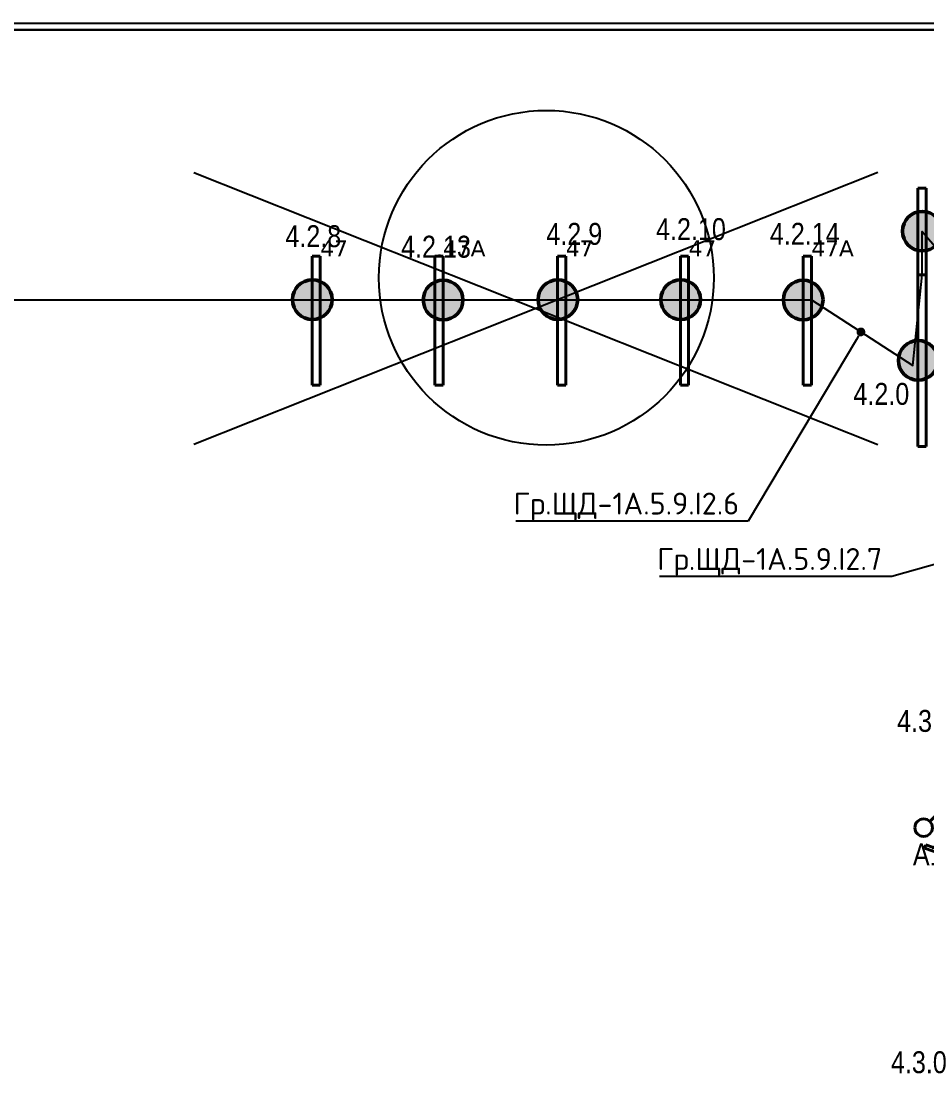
# Model space of a CAD drawing. Header units: millimetres. Extents: x -243740 to 150609, y -473655 to -165121.
# Drawn here: x -123053 to -112734, y -396236 to -383964 of the extents above; entities that cross this region are included whole.
import ezdxf
from ezdxf import colors
from ezdxf.entities.mleader import LeaderData, LeaderLine
from ezdxf.enums import TextEntityAlignment as Align
from ezdxf.math import Vec2, Vec3

# ---------------------------------------------------------------- set-up
doc = ezdxf.new("R2010")
doc.units = ezdxf.units.MM
for name, color, linetype in [('_HMI', 6, 'Continuous'), ('_Гр.ЩД-1А.5.9.I1.6', 6, 'Continuous'), ('_Гр.ЩД-1А.5.9.I1.7', 6, 'Continuous'), ('_Гр.ЩД-1А.5.9.I1.8', 6, 'Continuous'), ('_Гр.ЩД-1А.5.9.I2.6', 6, 'Continuous'), ('_Гр.ЩД-1А.5.9.I2.7', 6, 'Continuous'), ('_Гр.ЩД-1А.5.9.I2.8', 6, 'Continuous')]:
    doc.layers.add(name, color=color, linetype=linetype)
for name, color, linetype, lineweight in [('_освещение_dali', 3, 'Continuous', 50), ('DLX_FL2_LUM 13', 5, 'Continuous', 40), ('DLX_FL2_LUM 18', 5, 'Continuous', 40), ('DLX_FL2_LUM 20', 5, 'Continuous', 40), ('DLX_FL2_LUM 26', 5, 'Continuous', 40), ('Освещение', 5, 'Continuous', 30), ('ЭТО быт', 5, 'Continuous', 40)]:
    doc.layers.add(name, color=color, linetype=linetype, lineweight=lineweight)
doc.layers.add('DLX_FL2_LUM 22', color=7, linetype='Continuous', lineweight=40, true_color=0xf91b06)
doc.styles.add('Arial Narrow_6', font='ARIALN.TTF', dxfattribs={"height": 193.245432})
doc.styles.add('ISOCPEUR', font='isocpeur.ttf')
doc.styles.get("Standard").update_dxf_attribs({"font": 'ARIALN.TTF'})
doc.styles.add('TableTextStyle', font='')
doc.styles.get('TableTextStyle').set_extended_font_data('VERDANA.TTF')
doc.linetypes.add('Truba', pattern='A,3e-05,[4,MSH_7,S=1,R=0,X=0,Y=0],-3.022072', length=3.022102)

# ---------------------------------------------------------------- blocks, each defined once
blk = doc.blocks.new('Vkl-02')
for p, q in [((0.5, 0.87), (2.5, 4.33)), ((2.5, 4.33), (3.37, 3.83))]:
    blk.add_line(p, q)
blk.add_circle((0, 0), 1)
blk = doc.blocks.new('A$Caabd1818')
at = {"layer": 'DLX_FL2_LUM 13'}
for points in [[(-123710, 9411, 0), (-123710, 10881, 0)], [(-123710, 10881, 0), (-123710, 10881, 0)], [(-123710, 10881, 0), (-123710, 9411, 0)], [(-123710, 10881, 0), (-123616, 10881, 0)], [(-123616, 10881, 0), (-123710, 10881, 0)], [(-123710, 10881, 0), (-123710, 10881, 0)], [(-123710, 10881, 0), (-123710, 9411, 0)], [(-123616, 10881, 0), (-123710, 10881, 0)], [(-123710, 9411, 0), (-123710, 10881, 0)], [(-123710, 10881, 0), (-123616, 10881, 0)], [(-123616, 10881, 0), (-123616, 9411, 0)], [(-123616, 9411, 0), (-123616, 10881, 0)], [(-123616, 10881, 0), (-123616, 10881, 0)], [(-123616, 10881, 0), (-123616, 10881, 0)], [(-123616, 9411, 0), (-123616, 10881, 0)], [(-123616, 10881, 0), (-123616, 9411, 0)], [(-120910, 9411, 0), (-120910, 10881, 0)], [(-120910, 10881, 0), (-120910, 10881, 0)], [(-120910, 10881, 0), (-120910, 9411, 0)], [(-120910, 10881, 0), (-120816, 10881, 0)], [(-120816, 10881, 0), (-120910, 10881, 0)], [(-120910, 10881, 0), (-120910, 10881, 0)], [(-120910, 10881, 0), (-120910, 9411, 0)], [(-120816, 10881, 0), (-120910, 10881, 0)], [(-120910, 9411, 0), (-120910, 10881, 0)], [(-120910, 10881, 0), (-120816, 10881, 0)], [(-120816, 10881, 0), (-120816, 9411, 0)], [(-120816, 9411, 0), (-120816, 10881, 0)], [(-120816, 10881, 0), (-120816, 10881, 0)], [(-120816, 10881, 0), (-120816, 10881, 0)], [(-120816, 9411, 0), (-120816, 10881, 0)], [(-120816, 10881, 0), (-120816, 9411, 0)], [(-119510, 9411, 0), (-119510, 10881, 0)], [(-119510, 10881, 0), (-119510, 10881, 0)], [(-119510, 10881, 0), (-119510, 9411, 0)], [(-119510, 10881, 0), (-119416, 10881, 0)], [(-119416, 10881, 0), (-119510, 10881, 0)], [(-119510, 10881, 0), (-119510, 10881, 0)], [(-119510, 10881, 0), (-119510, 9411, 0)], [(-119416, 10881, 0), (-119510, 10881, 0)], [(-119510, 9411, 0), (-119510, 10881, 0)], [(-119510, 10881, 0), (-119416, 10881, 0)], [(-119416, 10881, 0), (-119416, 9411, 0)], [(-119416, 9411, 0), (-119416, 10881, 0)], [(-119416, 10881, 0), (-119416, 10881, 0)], [(-119416, 10881, 0), (-119416, 10881, 0)], [(-119416, 9411, 0), (-119416, 10881, 0)], [(-119416, 10881, 0), (-119416, 9411, 0)], [(-123616, 9411, 0), (-123710, 9411, 0)], [(-123710, 9411, 0), (-123710, 9411, 0)], [(-123710, 9411, 0), (-123616, 9411, 0)], [(-123710, 9411, 0), (-123710, 9411, 0)], [(-123710, 9411, 0), (-123616, 9411, 0)], [(-123616, 9411, 0), (-123710, 9411, 0)], [(-123616, 9411, 0), (-123616, 9411, 0)], [(-123616, 9411, 0), (-123616, 9411, 0)], [(-120816, 9411, 0), (-120910, 9411, 0)], [(-120910, 9411, 0), (-120910, 9411, 0)], [(-120910, 9411, 0), (-120816, 9411, 0)], [(-120910, 9411, 0), (-120910, 9411, 0)], [(-120910, 9411, 0), (-120816, 9411, 0)], [(-120816, 9411, 0), (-120910, 9411, 0)], [(-120816, 9411, 0), (-120816, 9411, 0)], [(-120816, 9411, 0), (-120816, 9411, 0)], [(-119416, 9411, 0), (-119510, 9411, 0)], [(-119510, 9411, 0), (-119510, 9411, 0)], [(-119510, 9411, 0), (-119416, 9411, 0)], [(-119510, 9411, 0), (-119510, 9411, 0)], [(-119510, 9411, 0), (-119416, 9411, 0)], [(-119416, 9411, 0), (-119510, 9411, 0)], [(-119416, 9411, 0), (-119416, 9411, 0)], [(-119416, 9411, 0), (-119416, 9411, 0)]]:
    blk.add_polyline3d(points, dxfattribs=at)
at = {"layer": 'DLX_FL2_LUM 18'}
for points in [[(-116801, 8710, 0), (-116801, 10668, 0)], [(-116801, 10668, 0), (-116801, 10668, 0)], [(-116801, 10668, 0), (-116801, 8710, 0)], [(-116801, 10668, 0), (-116707, 10668, 0)], [(-116707, 10668, 0), (-116801, 10668, 0)], [(-116801, 10668, 0), (-116801, 10668, 0)], [(-116801, 10668, 0), (-116801, 8710, 0)], [(-116707, 10668, 0), (-116801, 10668, 0)], [(-116801, 8710, 0), (-116801, 10668, 0)], [(-116801, 10668, 0), (-116707, 10668, 0)], [(-116707, 10668, 0), (-116707, 8710, 0)], [(-116707, 8710, 0), (-116707, 10668, 0)], [(-116707, 10668, 0), (-116707, 10668, 0)], [(-116707, 10668, 0), (-116707, 10668, 0)], [(-116707, 8710, 0), (-116707, 10668, 0)], [(-116707, 10668, 0), (-116707, 8710, 0)], [(-116707, 8710, 0), (-116801, 8710, 0)], [(-116801, 8710, 0), (-116801, 8710, 0)], [(-116801, 8710, 0), (-116707, 8710, 0)], [(-116801, 8710, 0), (-116801, 8710, 0)], [(-116801, 8710, 0), (-116707, 8710, 0)], [(-116707, 8710, 0), (-116801, 8710, 0)], [(-116707, 8710, 0), (-116707, 8710, 0)], [(-116707, 8710, 0), (-116707, 8710, 0)]]:
    blk.add_polyline3d(points, dxfattribs=at)
at = {"layer": 'DLX_FL2_LUM 20'}
for points in [[(-116801, 10668, 0), (-116801, 11658, 0)], [(-116801, 11658, 0), (-116801, 11658, 0)], [(-116801, 11658, 0), (-116801, 10668, 0)], [(-116801, 11658, 0), (-116707, 11658, 0)], [(-116707, 11658, 0), (-116801, 11658, 0)], [(-116801, 11658, 0), (-116801, 11658, 0)], [(-116801, 11658, 0), (-116801, 10668, 0)], [(-116707, 11658, 0), (-116801, 11658, 0)], [(-116801, 10668, 0), (-116801, 11658, 0)], [(-116801, 11658, 0), (-116707, 11658, 0)], [(-116707, 11658, 0), (-116707, 10668, 0)], [(-116707, 10668, 0), (-116707, 11658, 0)], [(-116707, 11658, 0), (-116707, 11658, 0)], [(-116707, 11658, 0), (-116707, 11658, 0)], [(-116707, 10668, 0), (-116707, 11658, 0)], [(-116707, 11658, 0), (-116707, 10668, 0)], [(-116707, 10668, 0), (-116801, 10668, 0)], [(-116801, 10668, 0), (-116801, 10668, 0)], [(-116801, 10668, 0), (-116707, 10668, 0)], [(-116801, 10668, 0), (-116801, 10668, 0)], [(-116801, 10668, 0), (-116707, 10668, 0)], [(-116707, 10668, 0), (-116801, 10668, 0)], [(-116707, 10668, 0), (-116707, 10668, 0)], [(-116707, 10668, 0), (-116707, 10668, 0)]]:
    blk.add_polyline3d(points, dxfattribs=at)
at = {"layer": 'DLX_FL2_LUM 22'}
for points in [[(-122310, 9411, 0), (-122310, 10881, 0)], [(-122310, 10881, 0), (-122310, 10881, 0)], [(-122310, 10881, 0), (-122310, 9411, 0)], [(-122310, 10881, 0), (-122216, 10881, 0)], [(-122216, 10881, 0), (-122310, 10881, 0)], [(-122310, 10881, 0), (-122310, 10881, 0)], [(-122310, 10881, 0), (-122310, 9411, 0)], [(-122216, 10881, 0), (-122310, 10881, 0)], [(-122310, 9411, 0), (-122310, 10881, 0)], [(-122310, 10881, 0), (-122216, 10881, 0)], [(-122216, 10881, 0), (-122216, 9411, 0)], [(-122216, 9411, 0), (-122216, 10881, 0)], [(-122216, 10881, 0), (-122216, 10881, 0)], [(-122216, 10881, 0), (-122216, 10881, 0)], [(-122216, 9411, 0), (-122216, 10881, 0)], [(-122216, 10881, 0), (-122216, 9411, 0)], [(-118110, 9411, 0), (-118110, 10881, 0)], [(-118110, 10881, 0), (-118110, 10881, 0)], [(-118110, 10881, 0), (-118110, 9411, 0)], [(-118110, 10881, 0), (-118016, 10881, 0)], [(-118016, 10881, 0), (-118110, 10881, 0)], [(-118110, 10881, 0), (-118110, 10881, 0)], [(-118110, 10881, 0), (-118110, 9411, 0)], [(-118016, 10881, 0), (-118110, 10881, 0)], [(-118110, 9411, 0), (-118110, 10881, 0)], [(-118110, 10881, 0), (-118016, 10881, 0)], [(-118016, 10881, 0), (-118016, 9411, 0)], [(-118016, 9411, 0), (-118016, 10881, 0)], [(-118016, 10881, 0), (-118016, 10881, 0)], [(-118016, 10881, 0), (-118016, 10881, 0)], [(-118016, 9411, 0), (-118016, 10881, 0)], [(-118016, 10881, 0), (-118016, 9411, 0)], [(-122216, 9411, 0), (-122310, 9411, 0)], [(-122310, 9411, 0), (-122310, 9411, 0)], [(-122310, 9411, 0), (-122216, 9411, 0)], [(-122310, 9411, 0), (-122310, 9411, 0)], [(-122310, 9411, 0), (-122216, 9411, 0)], [(-122216, 9411, 0), (-122310, 9411, 0)], [(-122216, 9411, 0), (-122216, 9411, 0)], [(-122216, 9411, 0), (-122216, 9411, 0)], [(-118016, 9411, 0), (-118110, 9411, 0)], [(-118110, 9411, 0), (-118110, 9411, 0)], [(-118110, 9411, 0), (-118016, 9411, 0)], [(-118110, 9411, 0), (-118110, 9411, 0)], [(-118110, 9411, 0), (-118016, 9411, 0)], [(-118016, 9411, 0), (-118110, 9411, 0)], [(-118016, 9411, 0), (-118016, 9411, 0)], [(-118016, 9411, 0), (-118016, 9411, 0)]]:
    blk.add_polyline3d(points, dxfattribs=at)
at = {"layer": 'DLX_FL2_LUM 26'}
for points in [[(-116725, 4130, 0), (-116713, 4166, 0)], [(-116713, 4166, 0), (-116725, 4130, 0)], [(-116713, 4166, 0), (-116725, 4130, 0)], [(-116725, 4130, 0), (-116713, 4166, 0)], [(-115580, 3729, 0), (-116725, 4130, 0)], [(-116725, 4130, 0), (-116725, 4130, 0)], [(-116725, 4130, 0), (-115580, 3729, 0)], [(-116725, 4130, 0), (-116725, 4130, 0)], [(-116725, 4130, 0), (-115580, 3729, 0)], [(-115580, 3729, 0), (-116725, 4130, 0)], [(-116713, 4166, 0), (-115567, 3765, 0)], [(-115567, 3765, 0), (-116713, 4166, 0)], [(-116713, 4166, 0), (-116713, 4166, 0)], [(-116713, 4166, 0), (-116713, 4166, 0)], [(-115567, 3765, 0), (-116713, 4166, 0)], [(-116713, 4166, 0), (-115567, 3765, 0)]]:
    blk.add_polyline3d(points, dxfattribs=at)
at = {"layer": 'ЭТО быт', "xscale": -100, "yscale": 99.99999999999999, "zscale": 10, "rotation": 284.5846962841915}
blk.add_blockref('Vkl-02', (-116737, 4363), dxfattribs=at)
at = {"layer": 'Освещение', "lineweight": 40, "style": 'Arial Narrow_6'}
blk.add_text('А13.1', height=250, dxfattribs=at).set_placement((-116859, 3933))
blk = doc.blocks.new('_Dot')
at = {"color": 0, "linetype": 'ByBlock', "lineweight": -2}
blk.add_line((-0.5, 0), (-1, 0), dxfattribs=at)
at = {"color": 0, "linetype": 'ByBlock', "const_width": 0.5}
blk.add_lwpolyline([(-0.25, 0, 1), (0.25, 0, 1)], format="xyb", close=True, dxfattribs=at)
blk = doc.blocks.new('A$Cab2378fa')
at = {"lineweight": 25}
h = blk.add_hatch(color=0, dxfattribs=at)
h.paths.add_polyline_path([(162, -157, 0.442338), (148, 178), (0, 0)])
h.paths.add_polyline_path([(-142, -170), (0, 0), (-163, 158, 0.430096)])
at = {"lineweight": 25, "true_color": 0xfff5f5}
h = blk.add_hatch(color=7, dxfattribs=at)
h.dxf.hatch_style = 1
h.paths.add_polyline_path([(0, 0), (-142, -170, 0.174923), (3, -222, 0.197808), (162, -157)])
h.paths.add_polyline_path([(-163, 158), (0, 0), (148, 178, 0.175398), (3, 230, 0.209014)])
blk.add_circle((3, 4), 226)

msp = doc.modelspace()

# ---------------------------------------------------------------- linework, layer by layer
at = {"layer": '_HMI', "ltscale": 100}
for points in [[(-3995, -388487), (-3995, -381461), (-40908, -381461), (-40908, -384058), (-150052, -384058), (-150052, -393665)], [(-104803, -393510), (-104803, -384058), (-149802, -384058), (-149802, -393665)]]:
    msp.add_lwpolyline(points, dxfattribs=at)
at = {"layer": '_Гр.ЩД-1А.5.9.I1.6', "ltscale": 100}
msp.add_lwpolyline([(-150052, -393665), (-150052, -384058), (-95688, -384058), (-95688, -380558), (-46111, -380558), (-46111, -372558), (-87271, -372667), (-87271, -364589), (-46111, -364589), (-46111, -356552), (-87271, -356701)], dxfattribs=at)
at = {"layer": '_Гр.ЩД-1А.5.9.I1.7', "ltscale": 100}
msp.add_lwpolyline([(-150052, -393665), (-150052, -384058), (-40908, -384058), (-40908, -380597), (-3614, -380598), (-3614, -372662), (-38668, -372682), (-38668, -364593), (-3613, -364593), (-3613, -356723), (-38668, -356692)], dxfattribs=at)
at = {"layer": '_Гр.ЩД-1А.5.9.I1.8', "ltscale": 100}
msp.add_lwpolyline([(-150052, -393665), (-150052, -384058), (-40908, -384058), (-40908, -348823), (-3613, -348802), (-3612, -340963), (-38668, -340932), (-38668, -332483), (-3612, -332483), (-3611, -324690), (-38668, -324690), (-38668, -316703), (-3611, -316705)], dxfattribs=at)
at = {"layer": '_Гр.ЩД-1А.5.9.I2.6', "ltscale": 100}
msp.add_lwpolyline([(-136437, -387140), (-119646, -387140), (-118246, -387140), (-116846, -387140), (-115446, -387140), (-114046, -387140), (-112890, -387887), (-112785, -386854), (-112785, -386359), (-111835, -387459)], dxfattribs=at)
at = {"layer": '_Гр.ЩД-1А.5.9.I2.7', "ltscale": 100}
msp.add_lwpolyline([(-149952, -383983), (-111228, -383983), (-111205, -388169), (-111347, -389391), (-111347, -389391), (-111567, -390501), (-111268, -391408), (-112202, -391524), (-112365, -392354), (-112170, -393556), (-112235, -394454), (-112457, -396213), (-112099, -395300), (-111839, -394501), (-111285, -392611), (-110282, -389714), (-109676, -387852), (-109578, -388072), (-110183, -389934), (-111084, -392888), (-111688, -394743), (-112165, -396023), (-110982, -397050)], dxfattribs=at)
at = {"layer": '_Гр.ЩД-1А.5.9.I2.8', "ltscale": 100}
msp.add_lwpolyline([(-149802, -384058), (-105489, -384058)], dxfattribs=at)
at = {"layer": 'Defpoints', "color": 251, "ltscale": 100, "true_color": 0x636466}
for points in [[(-121090, -385687), (-113290, -388787)], [(-113290, -385687), (-121090, -388787)]]:
    msp.add_lwpolyline(points, dxfattribs=at)
at = {"layer": 'Defpoints', "color": 3, "ltscale": 100}
msp.add_circle((-117069, -386887), 1909, dxfattribs=at)

# ---------------------------------------------------------------- block references
at = {"layer": '_освещение_dali', "color": 5, "ltscale": 100}
for p in [(-112785, -386359), (-119740, -387140), (-116940, -387140), (-115540, -387140), (-112832, -387833)]:
    msp.add_blockref('A$Cab2378fa', p, dxfattribs=at)
at = {"layer": '_освещение_dali', "color": 1, "ltscale": 100}
for p in [(-118249, -387144), (-114143, -387144)]:
    msp.add_blockref('A$Cab2378fa', p, dxfattribs=at)
at = {"layer": 'Defpoints', "linetype": 'Truba', "ltscale": 100}
msp.add_blockref('A$Caabd1818', (3970, -397522), dxfattribs=at)

# ---------------------------------------------------------------- texts
at = {"layer": '_Гр.ЩД-1А.5.9.I2.6', "ltscale": 100}
for s, p in [('4.2.10', (-115420, -386532)), ('4.2.8', (-119726, -386612)), ('4.2.9', (-116750, -386586)), ('4.2.14', (-114122, -386585)), ('4.2.13', (-118327, -386732)), ('4.2.0', (-113249, -388411))]:
    msp.add_text(s, height=250, dxfattribs=at).set_placement(p, align=Align.BOTTOM_CENTER)
at = {"layer": '_Гр.ЩД-1А.5.9.I2.7', "ltscale": 100}
for s, p in [('4.3.27', (-112671, -392141)), ('4.3.0', (-112821, -396034))]:
    msp.add_text(s, height=250, dxfattribs=at).set_placement(p, align=Align.BOTTOM_CENTER)
at = {"layer": '_освещение_dali', "color": 123, "true_color": 0x63d8b7, "style": 'TableTextStyle'}
for s, p in [('47', (-119646, -386641)), ('47А', (-118246, -386641)), ('47', (-116846, -386641)), ('47', (-115446, -386641)), ('47А', (-114046, -386641))]:
    msp.add_text(s, height=180, dxfattribs=at).set_placement(p)

# ---------------------------------------------------------------- leaders
at = {"layer": '_Гр.ЩД-1А.5.9.I2.6', "ltscale": 100}
ml = msp.add_multileader_mtext('Standard', dxfattribs=at)
ml.set_content('Гр.ЩД-1А.5.9.I2.6', color=256, style='ISOCPEUR')
ml.set_leader_properties()
ml.set_arrow_properties(name='DOT')
ml.build(insert=Vec2(0, 0))
ml.multileader.update_dxf_attribs({"has_dogleg": 0, "text_left_attachment_type": 6, "text_right_attachment_type": 6, "arrow_head_size": 100})
ctx = ml.context
ctx.base_point, ctx.char_height, ctx.arrow_head_size, ctx.landing_gap_size, ctx.plane_origin = Vec3(-117643, -389662), 250, 100, 200, Vec3(-33175, -262205)
ctx.left_attachment, ctx.right_attachment = 6, 6
notes = []
notes.append((ctx, [(1, (1, 1, 0), (-114760, -389662), (-1, 0), 8, [(1, [(-113482, -387504)], 0, [])])]))
ctx.mtext.insert, ctx.mtext.width, ctx.mtext.defined_height, ctx.mtext.flow_direction = Vec3(-117443, -389337), 2425, 638, 5
at = {"layer": '_Гр.ЩД-1А.5.9.I2.7', "ltscale": 100}
ml = msp.add_multileader_mtext('Standard', dxfattribs=at)
ml.set_content('Гр.ЩД-1А.5.9.I2.7', color=256, style='ISOCPEUR')
ml.set_leader_properties()
ml.set_arrow_properties(name='DOT')
ml.build(insert=Vec2(0, 0))
ml.multileader.update_dxf_attribs({"has_dogleg": 0, "text_left_attachment_type": 6, "text_right_attachment_type": 6, "arrow_head_size": 100})
ctx = ml.context
ctx.base_point, ctx.char_height, ctx.arrow_head_size, ctx.landing_gap_size, ctx.plane_origin = Vec3(-116005, -390294), 250, 100, 200, Vec3(-31536, -262523)
ctx.left_attachment, ctx.right_attachment = 6, 6
notes.append((ctx, [(1, (1, 1, 0), (-113122, -390294), (-1, 0), 8, [(1, [(-111357, -389795)], 0, [])])]))
ctx.mtext.insert, ctx.mtext.width, ctx.mtext.flow_direction = Vec3(-115805, -389969), 2425, 5
for ctx, leaders in notes:
    for number, flags, end, landing, length, lines in leaders:
        leader = LeaderData()
        leader.index, (leader.has_last_leader_line, leader.has_dogleg_vector, leader.attachment_direction) = number, flags
        leader.last_leader_point, leader.dogleg_vector, leader.dogleg_length = Vec3(end), Vec3(landing), length
        for number, points, colour, breaks in lines:
            line = LeaderLine()
            line.index, line.vertices, line.color, line.breaks = number, Vec3.list(points), colors.encode_raw_color(colour), breaks
            leader.lines.append(line)
        ctx.leaders.append(leader)

doc.saveas('drawing.dxf')
